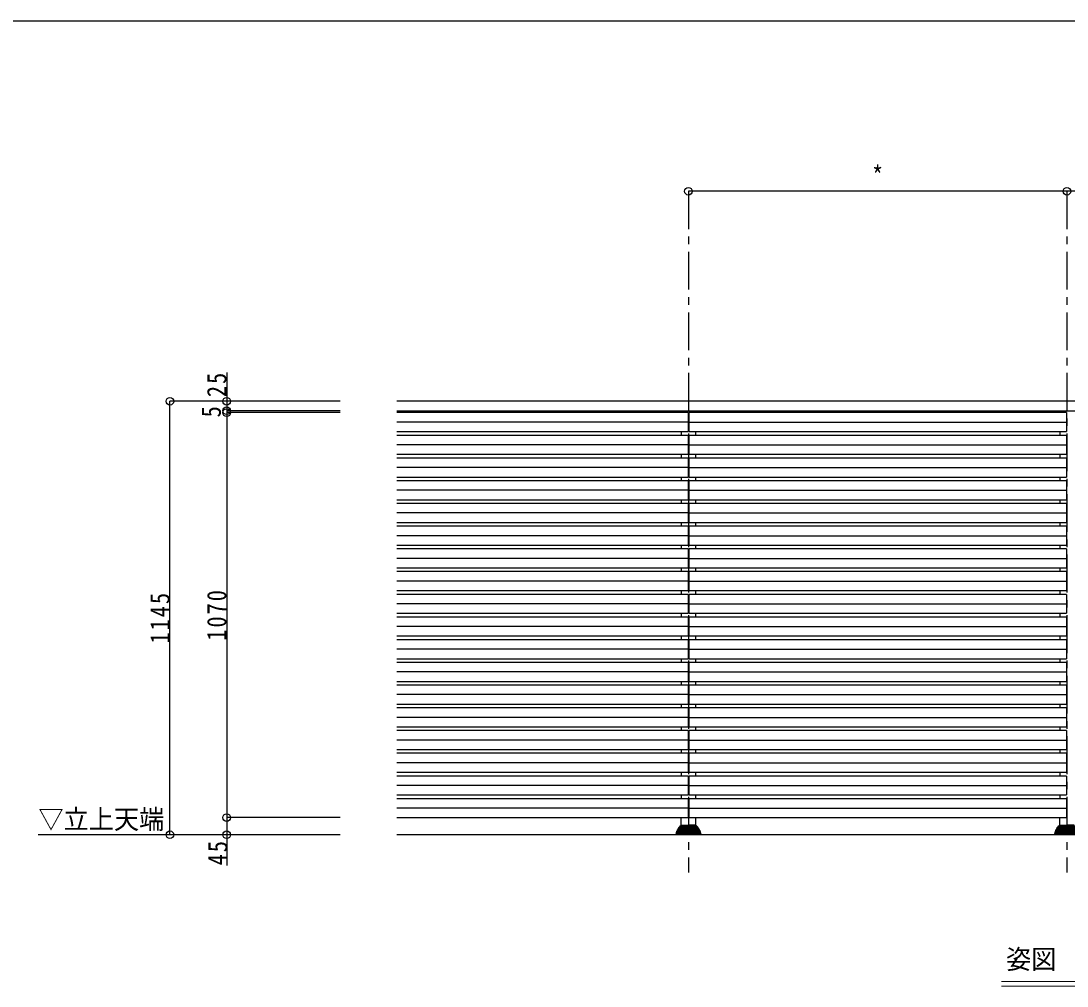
# Model space of a CAD drawing. Units: millimetres at full size, sheet at 1:5, with parts at other scales. Extents: x -1050 to 1050, y -742 to 742.
# Drawn here: x -338 to 353, y 45 to 682 of the extents above; entities that cross this region are included whole.
import ezdxf
from ezdxf.enums import TextEntityAlignment as Align

# ---------------------------------------------------------------- set-up
doc = ezdxf.new("R2010")
doc.units = ezdxf.units.MM
doc.header["$LTSCALE"] = 5
doc.linetypes.add('CHAIN1', pattern=[8, 5, -1, 1, -1])
doc.layers.add('0-9_文字', color=3, linetype='Continuous', lineweight=20)
doc.layers.add('1-5_図枠1_1', color=7, linetype='Continuous')
doc.layers.add('1-6_姿図', color=7, linetype='Continuous')
doc.styles.add('ＭＳ ゴシック', font='')
doc.styles.get('ＭＳ ゴシック').set_extended_font_data('MS Gothic')

# ---------------------------------------------------------------- blocks, each defined once
blk = doc.blocks.new('dimension_origin')
at = {"color": 0, "linetype": 'Continuous', "lineweight": -2}
blk.add_circle((0, 0), 1.25, dxfattribs=at)

msp = doc.modelspace()

# ---------------------------------------------------------------- linework, layer by layer
at = {"layer": '0-9_文字'}
for p, q in [((429.008, 48), (309.255, 48)), ((429.008, 45), (309.255, 45))]:
    msp.add_line(p, q, dxfattribs=at)
at = {"layer": '1-5_図枠1_1'}
msp.add_line((-990, 682.5), (703.535, 682.5), dxfattribs=at)
at = {"layer": '1-6_姿図', "linetype": 'CHAIN1'}
for p, q in [((102.5, 570), (102.5, 120)), ((352.5, 570), (352.5, 120))]:
    msp.add_line(p, q, dxfattribs=at)
at = {"layer": '1-6_姿図'}
for p, q in [((352.5, 570), (102.5, 570)), ((602.5, 570), (352.5, 570)), ((-202.5, 450.261), (-202.5, 425)), ((-127.5, 431.25), (-240, 431.25)), ((-240, 145), (-240, 431.25)), ((872.5, 431.25), (-90, 431.25)), ((-127.5, 425), (-202.5, 425)), ((-202.5, 425), (-202.5, 423.75)), ((-127.5, 423.75), (-202.5, 423.75)), ((-202.5, 423.75), (-202.5, 156.25)), ((-90, 425), (872.5, 425)), ((102.25, 423.75), (-90, 423.75)), ((97.75, 425), (97.75, 423.75)), ((102.25, 423.75), (102.25, 411.25)), ((107.25, 425), (107.25, 423.75)), ((347.75, 425), (347.75, 423.75)), ((352.25, 423.75), (352.25, 411.25)), ((102.25, 417.5), (-90, 417.5)), ((102.75, 417.5), (352.25, 417.5)), ((-90, 411.25), (102.25, 411.25)), ((102.25, 408.75), (-90, 408.75)), ((97.75, 411.25), (97.75, 408.75)), ((102.25, 408.75), (102.25, 396.25)), ((107.25, 411.25), (107.25, 408.75)), ((347.75, 411.25), (347.75, 408.75)), ((352.25, 408.75), (352.25, 396.25)), ((102.25, 402.5), (-90, 402.5)), ((102.75, 402.5), (352.25, 402.5)), ((-90, 396.25), (102.25, 396.25)), ((97.75, 396.25), (97.75, 393.75)), ((107.25, 396.25), (107.25, 393.75)), ((347.75, 396.25), (347.75, 393.75)), ((102.25, 393.75), (-90, 393.75)), ((102.25, 387.5), (-90, 387.5)), ((102.25, 393.75), (102.25, 381.25)), ((102.75, 387.5), (352.25, 387.5)), ((352.25, 393.75), (352.25, 381.25)), ((-90, 381.25), (102.25, 381.25)), ((97.75, 381.25), (97.75, 378.75)), ((107.25, 381.25), (107.25, 378.75)), ((347.75, 381.25), (347.75, 378.75)), ((102.25, 378.75), (-90, 378.75)), ((102.25, 378.75), (102.25, 366.25)), ((352.25, 378.75), (352.25, 366.25)), ((102.25, 372.5), (-90, 372.5)), ((-90, 366.25), (102.25, 366.25)), ((97.75, 366.25), (97.75, 363.75)), ((102.75, 372.5), (352.25, 372.5)), ((107.25, 366.25), (107.25, 363.75)), ((347.75, 366.25), (347.75, 363.75)), ((102.25, 363.75), (-90, 363.75)), ((102.25, 363.75), (102.25, 351.25)), ((352.25, 363.75), (352.25, 351.25)), ((102.25, 357.5), (-90, 357.5)), ((102.75, 357.5), (352.25, 357.5)), ((-90, 351.25), (102.25, 351.25)), ((102.25, 348.75), (-90, 348.75)), ((97.75, 351.25), (97.75, 348.75)), ((102.25, 348.75), (102.25, 336.25)), ((107.25, 351.25), (107.25, 348.75)), ((347.75, 351.25), (347.75, 348.75)), ((352.25, 348.75), (352.25, 336.25)), ((102.25, 342.5), (-90, 342.5)), ((102.75, 342.5), (352.25, 342.5)), ((-90, 336.25), (102.25, 336.25)), ((102.25, 333.75), (-90, 333.75)), ((97.75, 336.25), (97.75, 333.75)), ((102.25, 333.75), (102.25, 321.25)), ((107.25, 336.25), (107.25, 333.75)), ((347.75, 336.25), (347.75, 333.75)), ((352.25, 333.75), (352.25, 321.25)), ((102.25, 327.5), (-90, 327.5)), ((102.75, 327.5), (352.25, 327.5)), ((-90, 321.25), (102.25, 321.25)), ((102.25, 318.75), (-90, 318.75)), ((97.75, 321.25), (97.75, 318.75)), ((102.25, 318.75), (102.25, 306.25)), ((107.25, 321.25), (107.25, 318.75)), ((347.75, 321.25), (347.75, 318.75)), ((352.25, 318.75), (352.25, 306.25)), ((102.25, 312.5), (-90, 312.5)), ((102.75, 312.5), (352.25, 312.5)), ((-90, 306.25), (102.25, 306.25)), ((97.75, 306.25), (97.75, 303.75)), ((107.25, 306.25), (107.25, 303.75)), ((347.75, 306.25), (347.75, 303.75)), ((102.25, 303.75), (-90, 303.75)), ((102.25, 297.5), (-90, 297.5)), ((102.25, 303.75), (102.25, 291.25)), ((102.75, 297.5), (352.25, 297.5)), ((352.25, 303.75), (352.25, 291.25)), ((-90, 291.25), (102.25, 291.25)), ((97.75, 291.25), (97.75, 288.75)), ((107.25, 291.25), (107.25, 288.75)), ((347.75, 291.25), (347.75, 288.75)), ((102.25, 288.75), (-90, 288.75)), ((102.25, 288.75), (102.25, 276.25)), ((352.25, 288.75), (352.25, 276.25)), ((102.25, 282.5), (-90, 282.5)), ((102.75, 282.5), (352.25, 282.5)), ((-90, 276.25), (102.25, 276.25)), ((102.25, 273.75), (-90, 273.75)), ((97.75, 276.25), (97.75, 273.75)), ((102.25, 273.75), (102.25, 261.25)), ((107.25, 276.25), (107.25, 273.75)), ((347.75, 276.25), (347.75, 273.75)), ((352.25, 273.75), (352.25, 261.25)), ((102.25, 267.5), (-90, 267.5)), ((102.75, 267.5), (352.25, 267.5)), ((-90, 261.25), (102.25, 261.25)), ((102.25, 258.75), (-90, 258.75)), ((97.75, 261.25), (97.75, 258.75)), ((102.25, 258.75), (102.25, 246.25)), ((107.25, 261.25), (107.25, 258.75)), ((347.75, 261.25), (347.75, 258.75)), ((352.25, 258.75), (352.25, 246.25)), ((102.25, 252.5), (-90, 252.5)), ((102.75, 252.5), (352.25, 252.5)), ((-90, 246.25), (102.25, 246.25)), ((102.25, 243.75), (-90, 243.75)), ((97.75, 246.25), (97.75, 243.75)), ((102.25, 243.75), (102.25, 231.25)), ((107.25, 246.25), (107.25, 243.75)), ((347.75, 246.25), (347.75, 243.75)), ((352.25, 243.75), (352.25, 231.25)), ((102.25, 237.5), (-90, 237.5)), ((102.75, 237.5), (352.25, 237.5)), ((-90, 231.25), (102.25, 231.25)), ((102.25, 228.75), (-90, 228.75)), ((97.75, 231.25), (97.75, 228.75)), ((102.25, 228.75), (102.25, 216.25)), ((107.25, 231.25), (107.25, 228.75)), ((347.75, 231.25), (347.75, 228.75)), ((352.25, 228.75), (352.25, 216.25)), ((102.25, 222.5), (-90, 222.5)), ((102.75, 222.5), (352.25, 222.5)), ((-90, 216.25), (102.25, 216.25)), ((97.75, 216.25), (97.75, 213.75)), ((107.25, 216.25), (107.25, 213.75)), ((347.75, 216.25), (347.75, 213.75)), ((102.25, 213.75), (-90, 213.75)), ((102.25, 207.5), (-90, 207.5)), ((102.25, 213.75), (102.25, 201.25)), ((102.75, 207.5), (352.25, 207.5)), ((352.25, 213.75), (352.25, 201.25)), ((-90, 201.25), (102.25, 201.25)), ((97.75, 201.25), (97.75, 198.75)), ((107.25, 201.25), (107.25, 198.75)), ((347.75, 201.25), (347.75, 198.75)), ((102.25, 198.75), (-90, 198.75)), ((102.25, 198.75), (102.25, 186.25)), ((352.25, 198.75), (352.25, 186.25)), ((102.25, 192.5), (-90, 192.5)), ((102.75, 192.5), (352.25, 192.5)), ((-90, 186.25), (102.25, 186.25)), ((102.25, 183.75), (-90, 183.75)), ((97.75, 186.25), (97.75, 183.75)), ((102.25, 183.75), (102.25, 171.25)), ((107.25, 186.25), (107.25, 183.75)), ((347.75, 186.25), (347.75, 183.75)), ((352.25, 183.75), (352.25, 171.25)), ((102.25, 177.5), (-90, 177.5)), ((102.75, 177.5), (352.25, 177.5)), ((-90, 171.25), (102.25, 171.25)), ((102.25, 168.75), (-90, 168.75)), ((97.75, 171.25), (97.75, 168.75)), ((102.25, 168.75), (102.25, 156.25)), ((107.25, 171.25), (107.25, 168.75)), ((347.75, 171.25), (347.75, 168.75)), ((352.25, 168.75), (352.25, 156.25)), ((102.25, 162.5), (-90, 162.5)), ((102.75, 162.5), (352.25, 162.5)), ((-127.5, 156.25), (-202.5, 156.25)), ((-202.5, 156.25), (-202.5, 124.729)), ((-90, 156.25), (102.25, 156.25)), ((97.75, 151.25), (97.75, 156.25)), ((107.25, 156.25), (107.25, 151.25)), ((347.75, 151.25), (347.75, 156.25)), ((94.25, 145.482), (94.25, 145)), ((94.441, 146.311), (94.441, 145.8)), ((94.441, 145.8), (102.5, 145.8)), ((94.687, 147.014), (94.687, 146.599)), ((94.687, 146.6), (102.5, 146.6)), ((95.005, 147.76), (95.005, 147.407)), ((95.005, 147.407), (102.5, 147.407)), ((95.408, 148.524), (95.408, 148.2)), ((95.408, 148.2), (102.5, 148.2)), ((95.86, 149.001), (102.5, 149.001)), ((95.924, 149.302), (95.924, 149.001)), ((96.382, 149.8), (102.5, 149.8)), ((96.573, 150.1), (96.573, 149.8)), ((97.027, 150.6), (102.5, 150.6)), ((97.25, 150.75), (97.25, 150.6)), ((97.75, 151.25), (102.5, 151.25)), ((107.25, 151.25), (102.5, 151.25)), ((107.973, 150.6), (102.5, 150.6)), ((108.618, 149.8), (102.5, 149.8)), ((109.14, 149.001), (102.5, 149.001)), ((109.592, 148.2), (102.5, 148.2)), ((109.995, 147.407), (102.5, 147.407)), ((110.313, 146.6), (102.5, 146.6)), ((110.559, 145.8), (102.5, 145.8)), ((107.75, 150.75), (107.75, 150.6)), ((108.427, 150.1), (108.427, 149.8)), ((109.076, 149.302), (109.076, 149.001)), ((109.592, 148.524), (109.592, 148.2)), ((109.995, 147.76), (109.995, 147.407)), ((110.313, 147.014), (110.313, 146.599)), ((110.559, 146.311), (110.559, 145.8)), ((110.75, 145.482), (110.75, 145)), ((344.25, 145.482), (344.25, 145)), ((344.441, 146.311), (344.441, 145.8)), ((344.441, 145.8), (352.5, 145.8)), ((344.687, 147.014), (344.687, 146.599)), ((344.687, 146.6), (352.5, 146.6)), ((345.005, 147.76), (345.005, 147.407)), ((345.005, 147.407), (352.5, 147.407)), ((345.408, 148.524), (345.408, 148.2)), ((345.408, 148.2), (352.5, 148.2)), ((345.86, 149.001), (352.5, 149.001)), ((345.924, 149.302), (345.924, 149.001)), ((346.382, 149.8), (352.5, 149.8)), ((346.573, 150.1), (346.573, 149.8)), ((347.027, 150.6), (352.5, 150.6)), ((347.25, 150.75), (347.25, 150.6)), ((347.75, 151.25), (352.5, 151.25)), ((357.25, 151.25), (352.5, 151.25)), ((357.973, 150.6), (352.5, 150.6)), ((358.618, 149.8), (352.5, 149.8)), ((359.14, 149.001), (352.5, 149.001)), ((359.592, 148.2), (352.5, 148.2)), ((359.995, 147.407), (352.5, 147.407)), ((360.313, 146.6), (352.5, 146.6)), ((360.559, 145.8), (352.5, 145.8)), ((-127.5, 145), (-326.963, 145)), ((877.5, 145), (-90, 145))]:
    msp.add_line(p, q, dxfattribs=at)
for points in [[(352.25, 423.75), (102.75, 423.75), (102.75, 411.25), (352.25, 411.25)], [(352.25, 408.75), (102.75, 408.75), (102.75, 396.25), (352.25, 396.25)], [(352.25, 393.75), (102.75, 393.75), (102.75, 381.25), (352.25, 381.25)], [(352.25, 378.75), (102.75, 378.75), (102.75, 366.25), (352.25, 366.25)], [(352.25, 363.75), (102.75, 363.75), (102.75, 351.25), (352.25, 351.25)], [(352.25, 348.75), (102.75, 348.75), (102.75, 336.25), (352.25, 336.25)], [(352.25, 333.75), (102.75, 333.75), (102.75, 321.25), (352.25, 321.25)], [(352.25, 318.75), (102.75, 318.75), (102.75, 306.25), (352.25, 306.25)], [(352.25, 303.75), (102.75, 303.75), (102.75, 291.25), (352.25, 291.25)], [(352.25, 288.75), (102.75, 288.75), (102.75, 276.25), (352.25, 276.25)], [(352.25, 273.75), (102.75, 273.75), (102.75, 261.25), (352.25, 261.25)], [(352.25, 258.75), (102.75, 258.75), (102.75, 246.25), (352.25, 246.25)], [(352.25, 243.75), (102.75, 243.75), (102.75, 231.25), (352.25, 231.25)], [(352.25, 228.75), (102.75, 228.75), (102.75, 216.25), (352.25, 216.25)], [(352.25, 213.75), (102.75, 213.75), (102.75, 201.25), (352.25, 201.25)], [(352.25, 198.75), (102.75, 198.75), (102.75, 186.25), (352.25, 186.25)], [(352.25, 183.75), (102.75, 183.75), (102.75, 171.25), (352.25, 171.25)], [(352.25, 168.75), (102.75, 168.75), (102.75, 156.25), (352.25, 156.25)]]:
    msp.add_lwpolyline(points, dxfattribs=at)
for centre, radius, start, end in [((94.614, 145.48), 0.364, 118.33625, 179.71056), ((94.744, 146.303), 0.303, 100.92102, 178.46143), ((95.056, 147.04), 0.37, 97.87545, 184.11221), ((95.42, 147.785), 0.415, 91.62275, 183.49063), ((95.873, 148.536), 0.466, 91.64474, 181.439), ((96.412, 149.312), 0.488, 86.57068, 181.25523), ((97.084, 150.089), 0.512, 86.56134, 178.79631), ((97.75, 150.75), 0.5, 90, 180), ((107.25, 150.75), 0.5, 0, 90), ((107.916, 150.089), 0.512, 1.20369, 93.43866), ((108.588, 149.312), 0.488, 358.74477, 93.42932), ((109.127, 148.536), 0.466, 358.561, 88.35526), ((109.58, 147.785), 0.415, 356.50937, 88.37725), ((109.944, 147.04), 0.37, 355.88779, 82.12455), ((110.256, 146.303), 0.303, 1.53857, 79.07898), ((110.386, 145.48), 0.364, 0.28944, 61.66375), ((344.614, 145.48), 0.364, 118.33625, 179.71056), ((344.744, 146.303), 0.303, 100.92102, 178.46143), ((345.056, 147.04), 0.37, 97.87545, 184.11221), ((345.42, 147.785), 0.415, 91.62275, 183.49063), ((345.873, 148.536), 0.466, 91.64474, 181.439), ((346.412, 149.312), 0.488, 86.57068, 181.25523), ((347.084, 150.089), 0.512, 86.56134, 178.79631), ((347.75, 150.75), 0.5, 90, 180)]:
    msp.add_arc(centre, radius, start, end, dxfattribs=at)

# ---------------------------------------------------------------- block references
at = {"layer": '1-6_姿図', "xscale": 2, "yscale": 2}
for p, rotation in [((102.5, 570), 180), ((352.5, 570), 180), ((-240, 431.25), 90), ((-202.5, 431.25), 90), ((-202.5, 425), 270), ((-202.5, 425), 90), ((-202.5, 423.75), 270), ((-202.5, 423.75), 90), ((-202.5, 156.25), 270), ((-202.5, 156.25), 90), ((-240, 145), 270), ((-202.5, 145), 270)]:
    msp.add_blockref('dimension_origin', p, dxfattribs=dict(at, rotation=rotation))
msp.add_blockref('dimension_origin', (352.5, 570), dxfattribs=at)

# ---------------------------------------------------------------- texts
at = {"layer": '0-9_文字', "style": 'ＭＳ ゴシック', "width": 0.95}
msp.add_text('姿図', height=12.83, dxfattribs=at).set_placement((312.321, 52.481), align=Align.BOTTOM_LEFT)
at = {"layer": '1-6_姿図', "style": 'ＭＳ ゴシック'}
for s, width, p in [('*', 0.85, (223.75, 570)), ('▽立上天端', 0.95, (-326.851, 145))]:
    msp.add_text(s, height=12.83, dxfattribs=dict(at, width=width)).set_placement(p, align=Align.BOTTOM_LEFT)
at = {"layer": '1-6_姿図', "style": 'ＭＳ ゴシック', "width": 0.85}
msp.add_text('5', height=12.83, rotation=90, dxfattribs=at).set_placement((-202.5, 420.625), align=Align.BOTTOM_LEFT)
at = {"layer": '1-6_姿図', "char_height": 12.83, "attachment_point": 7, "rotation": 90, "style": 'ＭＳ ゴシック'}
for s, insert in [('\\T1.17;\\W0.85;25', (-202.5, 434.011)), ('\\T1.17;\\W0.85;1070', (-202.5, 273.125)), ('\\T1.17;\\W0.85;1145', (-240, 271.25)), ('\\T1.17;\\W0.85;45', (-201.885, 124.729))]:
    msp.add_mtext(s, dxfattribs=dict(at, insert=insert))

doc.saveas('drawing.dxf')
